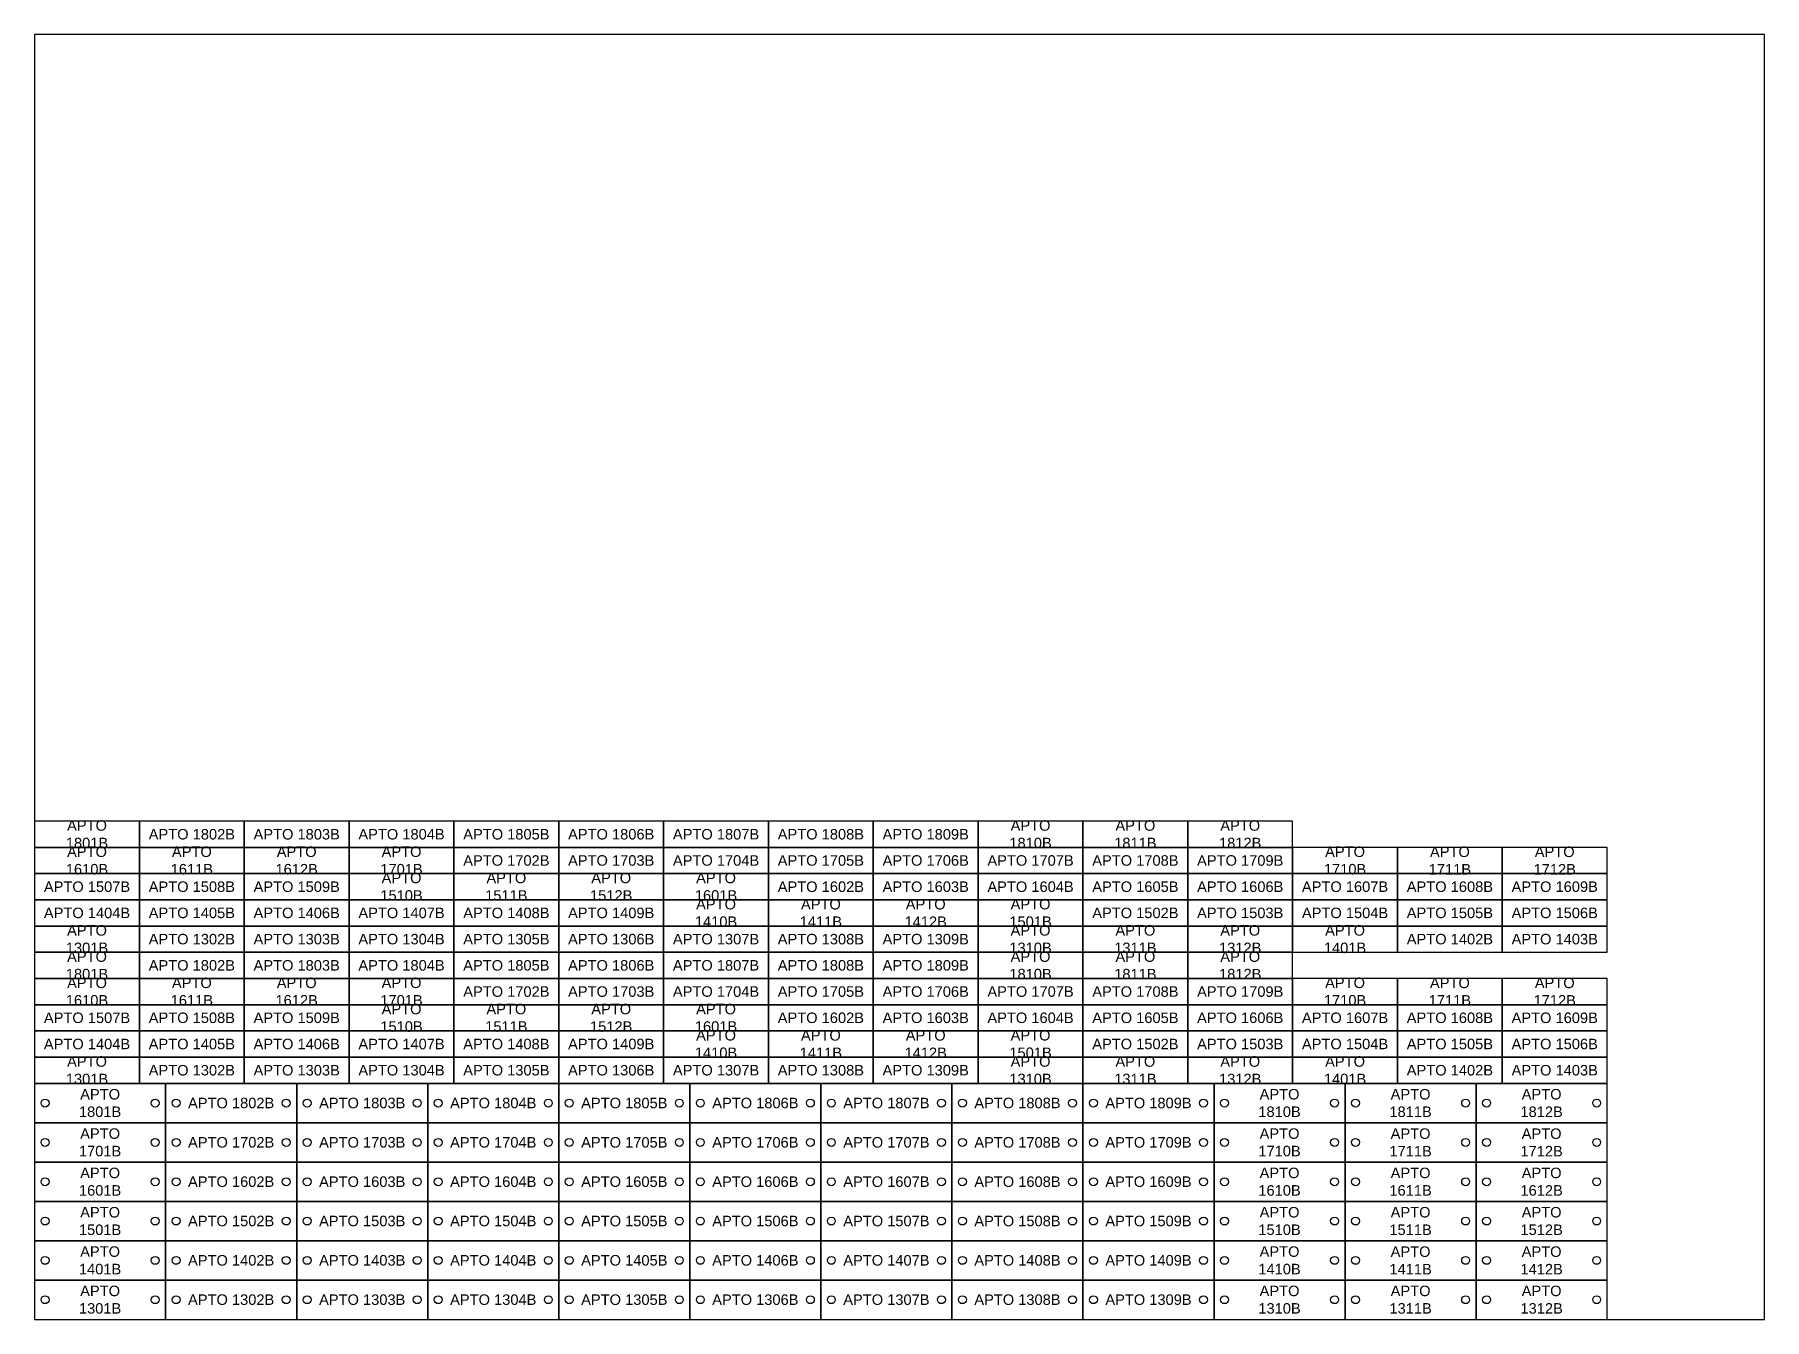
# Model space of a CAD drawing. Header units: metres. Extents: x 0 to 1330, y -165 to 415.
# Drawn here: x 670 to 1330, y -75 to 415 of the extents above; entities that cross this region are included whole.
import ezdxf

# ---------------------------------------------------------------- set-up
doc = ezdxf.new("R2010")
doc.units = ezdxf.units.M
doc.layers.get('0').update_dxf_attribs({"linetype": 'CONTINUOUS'})
doc.styles.add('Arial', font='Arial')

msp = doc.modelspace()

# ---------------------------------------------------------------- linework, layer by layer
at = {"color": 1}
msp.add_lwpolyline([(670, -75), (1330, -75), (1330, 415), (670, 415)], close=True, dxfattribs=at)
at = {"color": 5}
for points in [[(670, 105), (710, 105), (710, 115), (670, 115)], [(710, 105), (750, 105), (750, 115), (710, 115)], [(750, 105), (790, 105), (790, 115), (750, 115)], [(790, 105), (830, 105), (830, 115), (790, 115)], [(830, 105), (870, 105), (870, 115), (830, 115)], [(870, 105), (910, 105), (910, 115), (870, 115)], [(910, 105), (950, 105), (950, 115), (910, 115)], [(950, 105), (990, 105), (990, 115), (950, 115)], [(990, 105), (1030, 105), (1030, 115), (990, 115)], [(1030, 105), (1070, 105), (1070, 115), (1030, 115)], [(1070, 105), (1110, 105), (1110, 115), (1070, 115)], [(1110, 105), (1150, 105), (1150, 115), (1110, 115)], [(670, 95), (710, 95), (710, 105), (670, 105)], [(710, 95), (750, 95), (750, 105), (710, 105)], [(750, 95), (790, 95), (790, 105), (750, 105)], [(790, 95), (830, 95), (830, 105), (790, 105)], [(830, 95), (870, 95), (870, 105), (830, 105)], [(870, 95), (910, 95), (910, 105), (870, 105)], [(910, 95), (950, 95), (950, 105), (910, 105)], [(950, 95), (990, 95), (990, 105), (950, 105)], [(990, 95), (1030, 95), (1030, 105), (990, 105)], [(1030, 95), (1070, 95), (1070, 105), (1030, 105)], [(1070, 95), (1110, 95), (1110, 105), (1070, 105)], [(1110, 95), (1150, 95), (1150, 105), (1110, 105)], [(1150, 95), (1190, 95), (1190, 105), (1150, 105)], [(1190, 95), (1230, 95), (1230, 105), (1190, 105)], [(1230, 95), (1270, 95), (1270, 105), (1230, 105)], [(670, 85), (710, 85), (710, 95), (670, 95)], [(710, 85), (750, 85), (750, 95), (710, 95)], [(750, 85), (790, 85), (790, 95), (750, 95)], [(790, 85), (830, 85), (830, 95), (790, 95)], [(830, 85), (870, 85), (870, 95), (830, 95)], [(870, 85), (910, 85), (910, 95), (870, 95)], [(910, 85), (950, 85), (950, 95), (910, 95)], [(950, 85), (990, 85), (990, 95), (950, 95)], [(990, 85), (1030, 85), (1030, 95), (990, 95)], [(1030, 85), (1070, 85), (1070, 95), (1030, 95)], [(1070, 85), (1110, 85), (1110, 95), (1070, 95)], [(1110, 85), (1150, 85), (1150, 95), (1110, 95)], [(1150, 85), (1190, 85), (1190, 95), (1150, 95)], [(1190, 85), (1230, 85), (1230, 95), (1190, 95)], [(1230, 85), (1270, 85), (1270, 95), (1230, 95)], [(670, 75), (710, 75), (710, 85), (670, 85)], [(710, 75), (750, 75), (750, 85), (710, 85)], [(750, 75), (790, 75), (790, 85), (750, 85)], [(790, 75), (830, 75), (830, 85), (790, 85)], [(830, 75), (870, 75), (870, 85), (830, 85)], [(870, 75), (910, 75), (910, 85), (870, 85)], [(910, 75), (950, 75), (950, 85), (910, 85)], [(950, 75), (990, 75), (990, 85), (950, 85)], [(990, 75), (1030, 75), (1030, 85), (990, 85)], [(1030, 75), (1070, 75), (1070, 85), (1030, 85)], [(1070, 75), (1110, 75), (1110, 85), (1070, 85)], [(1110, 75), (1150, 75), (1150, 85), (1110, 85)], [(1150, 75), (1190, 75), (1190, 85), (1150, 85)], [(1190, 75), (1230, 75), (1230, 85), (1190, 85)], [(1230, 75), (1270, 75), (1270, 85), (1230, 85)], [(670, 65), (710, 65), (710, 75), (670, 75)], [(710, 65), (750, 65), (750, 75), (710, 75)], [(750, 65), (790, 65), (790, 75), (750, 75)], [(790, 65), (830, 65), (830, 75), (790, 75)], [(830, 65), (870, 65), (870, 75), (830, 75)], [(870, 65), (910, 65), (910, 75), (870, 75)], [(910, 65), (950, 65), (950, 75), (910, 75)], [(950, 65), (990, 65), (990, 75), (950, 75)], [(990, 65), (1030, 65), (1030, 75), (990, 75)], [(1030, 65), (1070, 65), (1070, 75), (1030, 75)], [(1070, 65), (1110, 65), (1110, 75), (1070, 75)], [(1110, 65), (1150, 65), (1150, 75), (1110, 75)], [(1150, 65), (1190, 65), (1190, 75), (1150, 75)], [(1190, 65), (1230, 65), (1230, 75), (1190, 75)], [(1230, 65), (1270, 65), (1270, 75), (1230, 75)], [(670, 55), (710, 55), (710, 65), (670, 65)], [(710, 55), (750, 55), (750, 65), (710, 65)], [(750, 55), (790, 55), (790, 65), (750, 65)], [(790, 55), (830, 55), (830, 65), (790, 65)], [(830, 55), (870, 55), (870, 65), (830, 65)], [(870, 55), (910, 55), (910, 65), (870, 65)], [(910, 55), (950, 55), (950, 65), (910, 65)], [(950, 55), (990, 55), (990, 65), (950, 65)], [(990, 55), (1030, 55), (1030, 65), (990, 65)], [(1030, 55), (1070, 55), (1070, 65), (1030, 65)], [(1070, 55), (1110, 55), (1110, 65), (1070, 65)], [(1110, 55), (1150, 55), (1150, 65), (1110, 65)], [(670, 45), (710, 45), (710, 55), (670, 55)], [(710, 45), (750, 45), (750, 55), (710, 55)], [(750, 45), (790, 45), (790, 55), (750, 55)], [(790, 45), (830, 45), (830, 55), (790, 55)], [(830, 45), (870, 45), (870, 55), (830, 55)], [(870, 45), (910, 45), (910, 55), (870, 55)], [(910, 45), (950, 45), (950, 55), (910, 55)], [(950, 45), (990, 45), (990, 55), (950, 55)], [(990, 45), (1030, 45), (1030, 55), (990, 55)], [(1030, 45), (1070, 45), (1070, 55), (1030, 55)], [(1070, 45), (1110, 45), (1110, 55), (1070, 55)], [(1110, 45), (1150, 45), (1150, 55), (1110, 55)], [(1150, 45), (1190, 45), (1190, 55), (1150, 55)], [(1190, 45), (1230, 45), (1230, 55), (1190, 55)], [(1230, 45), (1270, 45), (1270, 55), (1230, 55)], [(670, 35), (710, 35), (710, 45), (670, 45)], [(710, 35), (750, 35), (750, 45), (710, 45)], [(750, 35), (790, 35), (790, 45), (750, 45)], [(790, 35), (830, 35), (830, 45), (790, 45)], [(830, 35), (870, 35), (870, 45), (830, 45)], [(870, 35), (910, 35), (910, 45), (870, 45)], [(910, 35), (950, 35), (950, 45), (910, 45)], [(950, 35), (990, 35), (990, 45), (950, 45)], [(990, 35), (1030, 35), (1030, 45), (990, 45)], [(1030, 35), (1070, 35), (1070, 45), (1030, 45)], [(1070, 35), (1110, 35), (1110, 45), (1070, 45)], [(1110, 35), (1150, 35), (1150, 45), (1110, 45)], [(1150, 35), (1190, 35), (1190, 45), (1150, 45)], [(1190, 35), (1230, 35), (1230, 45), (1190, 45)], [(1230, 35), (1270, 35), (1270, 45), (1230, 45)], [(670, 25), (710, 25), (710, 35), (670, 35)], [(710, 25), (750, 25), (750, 35), (710, 35)], [(750, 25), (790, 25), (790, 35), (750, 35)], [(790, 25), (830, 25), (830, 35), (790, 35)], [(830, 25), (870, 25), (870, 35), (830, 35)], [(870, 25), (910, 25), (910, 35), (870, 35)], [(910, 25), (950, 25), (950, 35), (910, 35)], [(950, 25), (990, 25), (990, 35), (950, 35)], [(990, 25), (1030, 25), (1030, 35), (990, 35)], [(1030, 25), (1070, 25), (1070, 35), (1030, 35)], [(1070, 25), (1110, 25), (1110, 35), (1070, 35)], [(1110, 25), (1150, 25), (1150, 35), (1110, 35)], [(1150, 25), (1190, 25), (1190, 35), (1150, 35)], [(1190, 25), (1230, 25), (1230, 35), (1190, 35)], [(1230, 25), (1270, 25), (1270, 35), (1230, 35)], [(670, 15), (710, 15), (710, 25), (670, 25)], [(710, 15), (750, 15), (750, 25), (710, 25)], [(750, 15), (790, 15), (790, 25), (750, 25)], [(790, 15), (830, 15), (830, 25), (790, 25)], [(830, 15), (870, 15), (870, 25), (830, 25)], [(870, 15), (910, 15), (910, 25), (870, 25)], [(910, 15), (950, 15), (950, 25), (910, 25)], [(950, 15), (990, 15), (990, 25), (950, 25)], [(990, 15), (1030, 15), (1030, 25), (990, 25)], [(1030, 15), (1070, 15), (1070, 25), (1030, 25)], [(1070, 15), (1110, 15), (1110, 25), (1070, 25)], [(1110, 15), (1150, 15), (1150, 25), (1110, 25)], [(1150, 15), (1190, 15), (1190, 25), (1150, 25)], [(1190, 15), (1230, 15), (1230, 25), (1190, 25)], [(1230, 15), (1270, 15), (1270, 25), (1230, 25)], [(670, 0), (720, 0), (720, 15), (670, 15)], [(720, 0), (770, 0), (770, 15), (720, 15)], [(770, 0), (820, 0), (820, 15), (770, 15)], [(820, 0), (870, 0), (870, 15), (820, 15)], [(870, 0), (920, 0), (920, 15), (870, 15)], [(920, 0), (970, 0), (970, 15), (920, 15)], [(970, 0), (1020, 0), (1020, 15), (970, 15)], [(1020, 0), (1070, 0), (1070, 15), (1020, 15)], [(1070, 0), (1120, 0), (1120, 15), (1070, 15)], [(1120, 0), (1170, 0), (1170, 15), (1120, 15)], [(1170, 0), (1220, 0), (1220, 15), (1170, 15)], [(1220, 0), (1270, 0), (1270, 15), (1220, 15)], [(670, -15), (720, -15), (720, 0), (670, 0)], [(720, -15), (770, -15), (770, 0), (720, 0)], [(770, -15), (820, -15), (820, 0), (770, 0)], [(820, -15), (870, -15), (870, 0), (820, 0)], [(870, -15), (920, -15), (920, 0), (870, 0)], [(920, -15), (970, -15), (970, 0), (920, 0)], [(970, -15), (1020, -15), (1020, 0), (970, 0)], [(1020, -15), (1070, -15), (1070, 0), (1020, 0)], [(1070, -15), (1120, -15), (1120, 0), (1070, 0)], [(1120, -15), (1170, -15), (1170, 0), (1120, 0)], [(1170, -15), (1220, -15), (1220, 0), (1170, 0)], [(1220, -15), (1270, -15), (1270, 0), (1220, 0)], [(670, -30), (720, -30), (720, -15), (670, -15)], [(720, -30), (770, -30), (770, -15), (720, -15)], [(770, -30), (820, -30), (820, -15), (770, -15)], [(820, -30), (870, -30), (870, -15), (820, -15)], [(870, -30), (920, -30), (920, -15), (870, -15)], [(920, -30), (970, -30), (970, -15), (920, -15)], [(970, -30), (1020, -30), (1020, -15), (970, -15)], [(1020, -30), (1070, -30), (1070, -15), (1020, -15)], [(1070, -30), (1120, -30), (1120, -15), (1070, -15)], [(1120, -30), (1170, -30), (1170, -15), (1120, -15)], [(1170, -30), (1220, -30), (1220, -15), (1170, -15)], [(1220, -30), (1270, -30), (1270, -15), (1220, -15)], [(670, -45), (720, -45), (720, -30), (670, -30)], [(720, -45), (770, -45), (770, -30), (720, -30)], [(770, -45), (820, -45), (820, -30), (770, -30)], [(820, -45), (870, -45), (870, -30), (820, -30)], [(870, -45), (920, -45), (920, -30), (870, -30)], [(920, -45), (970, -45), (970, -30), (920, -30)], [(970, -45), (1020, -45), (1020, -30), (970, -30)], [(1020, -45), (1070, -45), (1070, -30), (1020, -30)], [(1070, -45), (1120, -45), (1120, -30), (1070, -30)], [(1120, -45), (1170, -45), (1170, -30), (1120, -30)], [(1170, -45), (1220, -45), (1220, -30), (1170, -30)], [(1220, -45), (1270, -45), (1270, -30), (1220, -30)], [(670, -60), (720, -60), (720, -45), (670, -45)], [(720, -60), (770, -60), (770, -45), (720, -45)], [(770, -60), (820, -60), (820, -45), (770, -45)], [(820, -60), (870, -60), (870, -45), (820, -45)], [(870, -60), (920, -60), (920, -45), (870, -45)], [(920, -60), (970, -60), (970, -45), (920, -45)], [(970, -60), (1020, -60), (1020, -45), (970, -45)], [(1020, -60), (1070, -60), (1070, -45), (1020, -45)], [(1070, -60), (1120, -60), (1120, -45), (1070, -45)], [(1120, -60), (1170, -60), (1170, -45), (1120, -45)], [(1170, -60), (1220, -60), (1220, -45), (1170, -45)], [(1220, -60), (1270, -60), (1270, -45), (1220, -45)], [(670, -75), (720, -75), (720, -60), (670, -60)], [(720, -75), (770, -75), (770, -60), (720, -60)], [(770, -75), (820, -75), (820, -60), (770, -60)], [(820, -75), (870, -75), (870, -60), (820, -60)], [(870, -75), (920, -75), (920, -60), (870, -60)], [(920, -75), (970, -75), (970, -60), (920, -60)], [(970, -75), (1020, -75), (1020, -60), (970, -60)], [(1020, -75), (1070, -75), (1070, -60), (1020, -60)], [(1070, -75), (1120, -75), (1120, -60), (1070, -60)], [(1120, -75), (1170, -75), (1170, -60), (1120, -60)], [(1170, -75), (1220, -75), (1220, -60), (1170, -60)], [(1220, -75), (1270, -75), (1270, -60), (1220, -60)]]:
    msp.add_lwpolyline(points, close=True, dxfattribs=at)
at = {"color": 1}
for centre in [(674, 7.5), (716, 7.5), (724, 7.5), (766, 7.5), (774, 7.5), (816, 7.5), (824, 7.5), (866, 7.5), (874, 7.5), (916, 7.5), (924, 7.5), (966, 7.5), (974, 7.5), (1016, 7.5), (1024, 7.5), (1066, 7.5), (1074, 7.5), (1116, 7.5), (1124, 7.5), (1166, 7.5), (1174, 7.5), (1216, 7.5), (1224, 7.5), (1266, 7.5), (674, -7.5), (716, -7.5), (724, -7.5), (766, -7.5), (774, -7.5), (816, -7.5), (824, -7.5), (866, -7.5), (874, -7.5), (916, -7.5), (924, -7.5), (966, -7.5), (974, -7.5), (1016, -7.5), (1024, -7.5), (1066, -7.5), (1074, -7.5), (1116, -7.5), (1124, -7.5), (1166, -7.5), (1174, -7.5), (1216, -7.5), (1224, -7.5), (1266, -7.5), (674, -22.5), (716, -22.5), (724, -22.5), (766, -22.5), (774, -22.5), (816, -22.5), (824, -22.5), (866, -22.5), (874, -22.5), (916, -22.5), (924, -22.5), (966, -22.5), (974, -22.5), (1016, -22.5), (1024, -22.5), (1066, -22.5), (1074, -22.5), (1116, -22.5), (1124, -22.5), (1166, -22.5), (1174, -22.5), (1216, -22.5), (1224, -22.5), (1266, -22.5), (674, -37.5), (716, -37.5), (724, -37.5), (766, -37.5), (774, -37.5), (816, -37.5), (824, -37.5), (866, -37.5), (874, -37.5), (916, -37.5), (924, -37.5), (966, -37.5), (974, -37.5), (1016, -37.5), (1024, -37.5), (1066, -37.5), (1074, -37.5), (1116, -37.5), (1124, -37.5), (1166, -37.5), (1174, -37.5), (1216, -37.5), (1224, -37.5), (1266, -37.5), (674, -52.5), (716, -52.5), (724, -52.5), (766, -52.5), (774, -52.5), (816, -52.5), (824, -52.5), (866, -52.5), (874, -52.5), (916, -52.5), (924, -52.5), (966, -52.5), (974, -52.5), (1016, -52.5), (1024, -52.5), (1066, -52.5), (1074, -52.5), (1116, -52.5), (1124, -52.5), (1166, -52.5), (1174, -52.5), (1216, -52.5), (1224, -52.5), (1266, -52.5), (674, -67.5), (716, -67.5), (724, -67.5), (766, -67.5), (774, -67.5), (816, -67.5), (824, -67.5), (866, -67.5), (874, -67.5), (916, -67.5), (924, -67.5), (966, -67.5), (974, -67.5), (1016, -67.5), (1024, -67.5), (1066, -67.5), (1074, -67.5), (1116, -67.5), (1124, -67.5), (1166, -67.5), (1174, -67.5), (1216, -67.5), (1224, -67.5), (1266, -67.5)]:
    msp.add_circle(centre, 1.5, dxfattribs=at)

# ---------------------------------------------------------------- texts
at = {"color": 0, "char_height": 4, "attachment_point": 5, "style": 'Arial'}
for s, insert, width in [('APTO 1801B', (690, 110), 30.5556), ('APTO 1810B', (1050, 110), 30.5556), ('APTO 1811B', (1090, 110), 29.6667), ('APTO 1812B', (1130, 110), 30.5556), ('APTO 1802B', (730, 110), 31.4444), ('APTO 1803B', (770, 110), 31.4444), ('APTO 1804B', (810, 110), 31.8889), ('APTO 1805B', (850, 110), 31.4444), ('APTO 1806B', (890, 110), 31.4444), ('APTO 1807B', (930, 110), 31.4444), ('APTO 1808B', (970, 110), 31.4444), ('APTO 1809B', (1010, 110), 31.4444), ('APTO 1610B', (690, 100), 30.5556), ('APTO 1611B', (730, 100), 29.6667), ('APTO 1612B', (770, 100), 30.5556), ('APTO 1701B', (810, 100), 30.5556), ('APTO 1702B', (850, 100), 31.4444), ('APTO 1703B', (890, 100), 31.4444), ('APTO 1704B', (930, 100), 31.8889), ('APTO 1705B', (970, 100), 31.4444), ('APTO 1706B', (1010, 100), 31.4444), ('APTO 1707B', (1050, 100), 31.4444), ('APTO 1708B', (1090, 100), 31.4444), ('APTO 1709B', (1130, 100), 31.4444), ('APTO 1710B', (1170, 100), 30.5556), ('APTO 1711B', (1210, 100), 29.6667), ('APTO 1712B', (1250, 100), 30.5556), ('APTO 1510B', (810, 90), 30.5556), ('APTO 1511B', (850, 90), 29.6667), ('APTO 1512B', (890, 90), 30.5556), ('APTO 1601B', (930, 90), 30.5556), ('APTO 1507B', (690, 90), 31.4444), ('APTO 1508B', (730, 90), 31.4444), ('APTO 1509B', (770, 90), 31.4444), ('APTO 1602B', (970, 90), 31.4444), ('APTO 1603B', (1010, 90), 31.4444), ('APTO 1604B', (1050, 90), 31.8889), ('APTO 1605B', (1090, 90), 31.4444), ('APTO 1606B', (1130, 90), 31.4444), ('APTO 1607B', (1170, 90), 31.4444), ('APTO 1608B', (1210, 90), 31.4444), ('APTO 1609B', (1250, 90), 31.4444), ('APTO 1404B', (690, 80), 32.3333), ('APTO 1405B', (730, 80), 31.8889), ('APTO 1406B', (770, 80), 31.8889), ('APTO 1407B', (810, 80), 31.8889), ('APTO 1408B', (850, 80), 31.8889), ('APTO 1409B', (890, 80), 31.8889), ('APTO 1410B', (930, 80), 31), ('APTO 1411B', (970, 80), 30.1111), ('APTO 1412B', (1010, 80), 31), ('APTO 1501B', (1050, 80), 30.5556), ('APTO 1502B', (1090, 80), 31.4444), ('APTO 1503B', (1130, 80), 31.4444), ('APTO 1504B', (1170, 80), 31.8889), ('APTO 1505B', (1210, 80), 31.4444), ('APTO 1506B', (1250, 80), 31.4444), ('APTO 1301B', (690, 70), 30.5556), ('APTO 1310B', (1050, 70), 30.5556), ('APTO 1311B', (1090, 70), 29.6667), ('APTO 1312B', (1130, 70), 30.5556), ('APTO 1401B', (1170, 70), 31), ('APTO 1302B', (730, 70), 31.4444), ('APTO 1303B', (770, 70), 31.4444), ('APTO 1304B', (810, 70), 31.8889), ('APTO 1305B', (850, 70), 31.4444), ('APTO 1306B', (890, 70), 31.4444), ('APTO 1307B', (930, 70), 31.4444), ('APTO 1308B', (970, 70), 31.4444), ('APTO 1309B', (1010, 70), 31.4444), ('APTO 1402B', (1210, 70), 31.8889), ('APTO 1403B', (1250, 70), 31.8889), ('APTO 1801B', (690, 60), 30.5556), ('APTO 1802B', (730, 60), 31.4444), ('APTO 1803B', (770, 60), 31.4444), ('APTO 1804B', (810, 60), 31.8889), ('APTO 1805B', (850, 60), 31.4444), ('APTO 1806B', (890, 60), 31.4444), ('APTO 1807B', (930, 60), 31.4444), ('APTO 1808B', (970, 60), 31.4444), ('APTO 1809B', (1010, 60), 31.4444), ('APTO 1810B', (1050, 60), 30.5556), ('APTO 1811B', (1090, 60), 29.6667), ('APTO 1812B', (1130, 60), 30.5556), ('APTO 1610B', (690, 50), 30.5556), ('APTO 1611B', (730, 50), 29.6667), ('APTO 1612B', (770, 50), 30.5556), ('APTO 1701B', (810, 50), 30.5556), ('APTO 1710B', (1170, 50), 30.5556), ('APTO 1711B', (1210, 50), 29.6667), ('APTO 1712B', (1250, 50), 30.5556), ('APTO 1702B', (850, 50), 31.4444), ('APTO 1703B', (890, 50), 31.4444), ('APTO 1704B', (930, 50), 31.8889), ('APTO 1705B', (970, 50), 31.4444), ('APTO 1706B', (1010, 50), 31.4444), ('APTO 1707B', (1050, 50), 31.4444), ('APTO 1708B', (1090, 50), 31.4444), ('APTO 1709B', (1130, 50), 31.4444), ('APTO 1507B', (690, 40), 31.4444), ('APTO 1508B', (730, 40), 31.4444), ('APTO 1509B', (770, 40), 31.4444), ('APTO 1510B', (810, 40), 30.5556), ('APTO 1511B', (850, 40), 29.6667), ('APTO 1512B', (890, 40), 30.5556), ('APTO 1601B', (930, 40), 30.5556), ('APTO 1602B', (970, 40), 31.4444), ('APTO 1603B', (1010, 40), 31.4444), ('APTO 1604B', (1050, 40), 31.8889), ('APTO 1605B', (1090, 40), 31.4444), ('APTO 1606B', (1130, 40), 31.4444), ('APTO 1607B', (1170, 40), 31.4444), ('APTO 1608B', (1210, 40), 31.4444), ('APTO 1609B', (1250, 40), 31.4444), ('APTO 1410B', (930, 30), 31), ('APTO 1411B', (970, 30), 30.1111), ('APTO 1412B', (1010, 30), 31), ('APTO 1501B', (1050, 30), 30.5556), ('APTO 1404B', (690, 30), 32.3333), ('APTO 1405B', (730, 30), 31.8889), ('APTO 1406B', (770, 30), 31.8889), ('APTO 1407B', (810, 30), 31.8889), ('APTO 1408B', (850, 30), 31.8889), ('APTO 1409B', (890, 30), 31.8889), ('APTO 1502B', (1090, 30), 31.4444), ('APTO 1503B', (1130, 30), 31.4444), ('APTO 1504B', (1170, 30), 31.8889), ('APTO 1505B', (1210, 30), 31.4444), ('APTO 1506B', (1250, 30), 31.4444), ('APTO 1301B', (690, 20), 30.5556), ('APTO 1302B', (730, 20), 31.4444), ('APTO 1303B', (770, 20), 31.4444), ('APTO 1304B', (810, 20), 31.8889), ('APTO 1305B', (850, 20), 31.4444), ('APTO 1306B', (890, 20), 31.4444), ('APTO 1307B', (930, 20), 31.4444), ('APTO 1308B', (970, 20), 31.4444), ('APTO 1309B', (1010, 20), 31.4444), ('APTO 1310B', (1050, 20), 30.5556), ('APTO 1311B', (1090, 20), 29.6667), ('APTO 1312B', (1130, 20), 30.5556), ('APTO 1401B', (1170, 20), 31), ('APTO 1402B', (1210, 20), 31.8889), ('APTO 1403B', (1250, 20), 31.8889), ('APTO 1801B', (695, 7.5), 30.5556), ('APTO 1802B', (745, 7.5), 31.4444), ('APTO 1803B', (795, 7.5), 31.4444), ('APTO 1804B', (845, 7.5), 31.8889), ('APTO 1805B', (895, 7.5), 31.4444), ('APTO 1806B', (945, 7.5), 31.4444), ('APTO 1807B', (995, 7.5), 31.4444), ('APTO 1808B', (1045, 7.5), 31.4444), ('APTO 1809B', (1095, 7.5), 31.4444), ('APTO 1810B', (1145, 7.5), 30.5556), ('APTO 1811B', (1195, 7.5), 29.6667), ('APTO 1812B', (1245, 7.5), 30.5556), ('APTO 1701B', (695, -7.5), 30.5556), ('APTO 1702B', (745, -7.5), 31.4444), ('APTO 1703B', (795, -7.5), 31.4444), ('APTO 1704B', (845, -7.5), 31.8889), ('APTO 1705B', (895, -7.5), 31.4444), ('APTO 1706B', (945, -7.5), 31.4444), ('APTO 1707B', (995, -7.5), 31.4444), ('APTO 1708B', (1045, -7.5), 31.4444), ('APTO 1709B', (1095, -7.5), 31.4444), ('APTO 1710B', (1145, -7.5), 30.5556), ('APTO 1711B', (1195, -7.5), 29.6667), ('APTO 1712B', (1245, -7.5), 30.5556), ('APTO 1601B', (695, -22.5), 30.5556), ('APTO 1610B', (1145, -22.5), 30.5556), ('APTO 1611B', (1195, -22.5), 29.6667), ('APTO 1612B', (1245, -22.5), 30.5556), ('APTO 1602B', (745, -22.5), 31.4444), ('APTO 1603B', (795, -22.5), 31.4444), ('APTO 1604B', (845, -22.5), 31.8889), ('APTO 1605B', (895, -22.5), 31.4444), ('APTO 1606B', (945, -22.5), 31.4444), ('APTO 1607B', (995, -22.5), 31.4444), ('APTO 1608B', (1045, -22.5), 31.4444), ('APTO 1609B', (1095, -22.5), 31.4444), ('APTO 1501B', (695, -37.5), 30.5556), ('APTO 1510B', (1145, -37.5), 30.5556), ('APTO 1511B', (1195, -37.5), 29.6667), ('APTO 1512B', (1245, -37.5), 30.5556), ('APTO 1502B', (745, -37.5), 31.4444), ('APTO 1503B', (795, -37.5), 31.4444), ('APTO 1504B', (845, -37.5), 31.8889), ('APTO 1505B', (895, -37.5), 31.4444), ('APTO 1506B', (945, -37.5), 31.4444), ('APTO 1507B', (995, -37.5), 31.4444), ('APTO 1508B', (1045, -37.5), 31.4444), ('APTO 1509B', (1095, -37.5), 31.4444), ('APTO 1401B', (695, -52.5), 31), ('APTO 1402B', (745, -52.5), 31.8889), ('APTO 1403B', (795, -52.5), 31.8889), ('APTO 1404B', (845, -52.5), 32.3333), ('APTO 1405B', (895, -52.5), 31.8889), ('APTO 1406B', (945, -52.5), 31.8889), ('APTO 1407B', (995, -52.5), 31.8889), ('APTO 1408B', (1045, -52.5), 31.8889), ('APTO 1409B', (1095, -52.5), 31.8889), ('APTO 1410B', (1145, -52.5), 31), ('APTO 1411B', (1195, -52.5), 30.1111), ('APTO 1412B', (1245, -52.5), 31), ('APTO 1301B', (695, -67.5), 30.5556), ('APTO 1302B', (745, -67.5), 31.4444), ('APTO 1303B', (795, -67.5), 31.4444), ('APTO 1304B', (845, -67.5), 31.8889), ('APTO 1305B', (895, -67.5), 31.4444), ('APTO 1306B', (945, -67.5), 31.4444), ('APTO 1307B', (995, -67.5), 31.4444), ('APTO 1308B', (1045, -67.5), 31.4444), ('APTO 1309B', (1095, -67.5), 31.4444), ('APTO 1310B', (1145, -67.5), 30.5556), ('APTO 1311B', (1195, -67.5), 29.6667), ('APTO 1312B', (1245, -67.5), 30.5556)]:
    msp.add_mtext(s, dxfattribs=dict(at, insert=insert, width=width))

doc.saveas('drawing.dxf')
